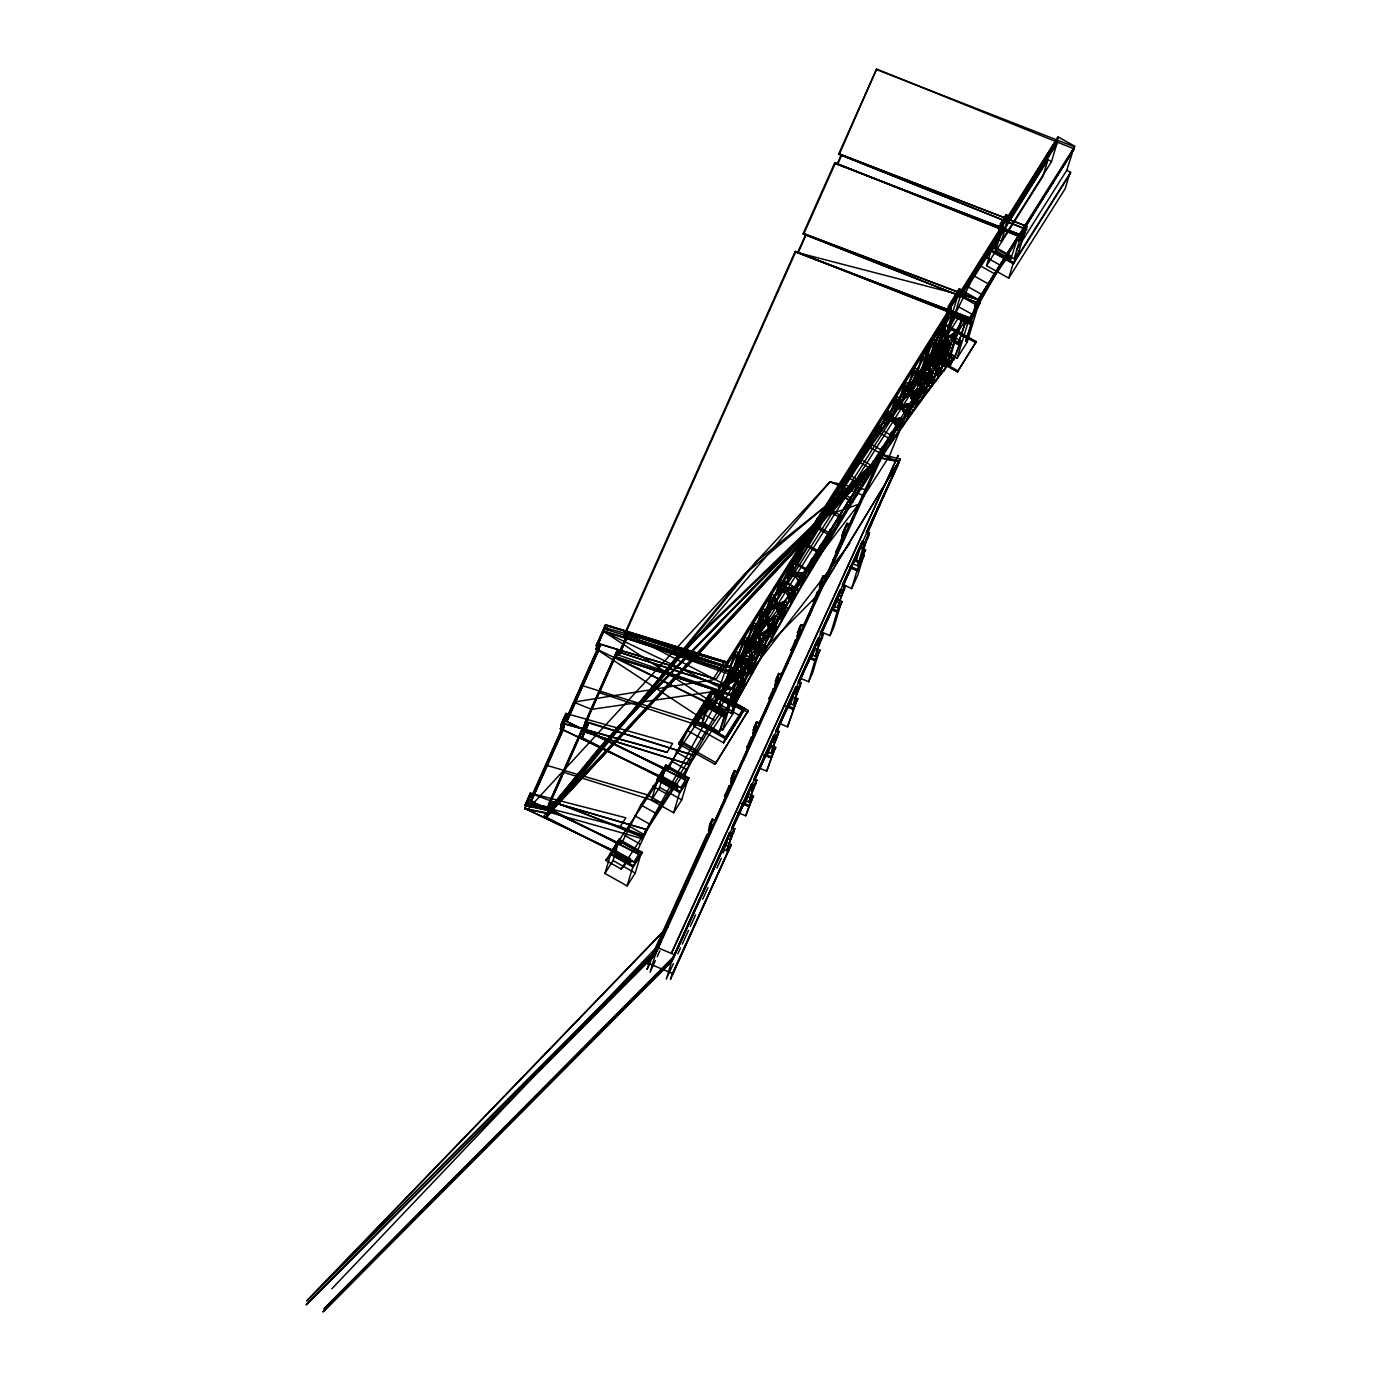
<?xml version="1.0" encoding="UTF-8"?>
<svg xmlns="http://www.w3.org/2000/svg" width="1381" height="1381" viewBox="0 0 1381 1381"><rect width="100%" height="100%" fill="white"/><g stroke="black" fill="none" stroke-linecap="round" stroke-linejoin="round"><path stroke-width="1.5" d="M796.923 564.898L796.992 563.552C841.046 490.583 885.307 417.097 939.909 351.395C904.469 397.469 870.237 445.148 839.648 494.864L840.459 492.292L786.065 583.369L721.745 697.44L796.992 563.552M806.918 570.508L806.97 569.162C851.024 496.193 895.302 422.707 949.904 356.989C914.464 403.079 880.232 450.758 849.643 500.457L850.454 497.902L796.06 588.979L731.74 703.05L806.97 569.162M838.63 595.418L841.012 596.868L838.319 595.401L834.953 606.604L834.469 607.692L834.625 605.724L831.776 610.488L821.85 632.55M807.764 546.721L807.989 545.098M817.742 552.331L817.984 550.708M615.201 853.7L614.873 850.282L605.845 860.398L621.139 868.977L630.168 858.878L630.496 862.296L615.201 853.7L616.219 852.094L525.073 808.489L529.786 796.336L532.289 797.372L529.579 797.044M685.58 779.989L583.145 728.253L685.58 779.989L680.678 787.74L678.33 786.428L677.311 788.033L662.017 779.436L661.689 776.036L659.203 777.796L640.819 804.916L621.105 844.326L528.802 800.151L621.105 844.326M677.311 788.033L676.983 784.615L672.651 788.465L662.259 803.345L647.206 829.688L636.399 852.906L547.567 807.971L617.393 651.573L735.072 689.965L745.878 672.84L625.679 632.912L745.878 672.84M795.214 251.411L968.702 319.788L795.214 251.411L624.782 633.344L627.302 634.38L618.377 655.008L733 695.161L615.132 656.458L615.874 653.955L619.068 655.319L627.406 636.641L624.367 635.036L623.746 636.745L626.094 637.729L743.151 679.072L732.914 695.575L615.011 656.855L725.146 712.164L724.127 713.77L708.833 705.19L708.505 701.772L706.019 703.55L687.634 730.653L667.921 770.063L564.38 720.416L667.921 770.063M724.127 713.77L723.799 710.352L719.466 714.201L709.074 729.082L694.022 755.442L683.215 778.66M1026.635 229.298C1022.993 226.415 1027.171 226.847 1019.523 240.915L1017.158 239.586L1010.754 259.127L995.459 250.531L995.131 247.113L990.816 250.962L971.188 281.396L954.564 315.42L959.933 297.485L1001.864 230.99L999.499 229.678L1005.403 218.077L1007.767 219.406L1006.87 222.824L1004.505 221.512M1010.754 259.127L1010.426 255.709L1003.901 262.355L995.718 274.439L980.648 300.782L969.859 324L975.245 306.081L1017.158 239.586M815.998 525.35L718.793 695.782C784.391 576.343 851.11 456.075 936.957 349.738L952.855 358.646C917.416 404.737 883.184 452.416 852.595 502.114L836.696 493.207L837.507 490.635L853.406 499.559L852.75 501.855L799.012 590.636L734.675 704.707C800.29 585.251 866.992 465 952.855 358.646M818.553 528.906L818.95 527.007M828.531 534.516L828.928 532.617M829.239 511.505L829.808 509.33M839.234 517.115L839.803 514.94M814.272 529.372L817.034 522.76L819.693 524.262L818.415 528.526L816.931 530.874L814.272 529.372L815.567 525.108L831.88 534.274L831.483 536.173L815.601 527.249L837.507 490.635M881.095 457.629L618.343 726.51L549.742 810.664L525.056 805.244L530.269 793.16L625.8 817.776L620.242 826.58L526.057 802.62L550.398 807.954L599.975 747.294L881.337 454.228L900.308 459.165L671.787 960.813L728.478 835.54L731.654 836.921M878.351 461.979L744.946 573.978L548.309 813.841L524.642 808.627L548.533 813.219M525.194 808.092L525.937 804.95L549.949 810.233L618.239 726.82L880.526 456.887L849.539 525.022M530.563 793.764L529.872 796.026L532.393 797.061L533.066 794.817L530.563 793.764L526.04 804.64L550.035 809.905M529.406 795.508L531.909 796.561L529.406 795.508L525.056 805.244M530.269 793.16L643.097 835.85L741.752 671.477L816.758 596.022L900.308 459.165M667.058 752.317L561.635 722.884L563.983 723.868L667.058 752.317L672.616 743.513L565.847 713.425L560.634 725.526L564.035 726.907L531.115 800.79L528.733 799.34L531.426 800.79L532.168 798.287L529.665 797.251L524.642 808.627M560.22 728.909L562.723 729.945L560.22 728.909L565.243 717.516M563.811 726.976L561.515 725.232L564.018 726.268L563.275 729.41L531.426 800.79M566.124 714.046L565.45 716.29L567.971 717.343L568.644 715.082L566.124 714.046L561.618 724.904L564.121 725.957L532.289 797.372M561.515 725.854L560.772 728.357L563.275 729.41M564.984 715.79L567.487 716.825L564.984 715.79L560.634 725.526M675.965 785.099L660.653 776.502L560.651 728.754L565.364 716.601L567.66 718.362M563.155 726.561L560.738 725.215M564.121 725.957L564.794 723.713L562.291 722.66M568.282 714.132L565.847 713.425M566.573 721.331L564.311 719.605L566.693 721.055L599.613 647.171L596.212 645.79L605.413 624.764L726.889 662.172L605.413 624.764M564.501 720.019L567.004 721.072L567.746 718.569L565.157 717.309M581.384 730.618L580.693 732.862L583.214 733.915L583.887 731.671L581.384 730.618L549.638 801.722L548.965 803.984L551.485 805.019L546.824 817.034M547.894 808.109L550.639 808.472L547.687 807.574L548.878 804.294L551.382 805.33L548.654 805.002M598.422 649.83L595.919 648.777L709.834 703.585L708.833 705.19M950.508 310.587C941.963 306.133 955.203 312.365 948.384 308.377L949.058 306.133L950.818 307.117L948.454 305.995L951.388 307.531L727.131 663.26L605.689 625.386L597.196 645.186L599.699 646.222L567.867 717.654M646.999 829.67L550.467 801.567L646.999 829.67L641.44 838.474L548.585 812.011L879.904 457.508L899.238 461.634L866.819 532.859M597.093 646.135L596.35 648.638L598.853 649.674L567.004 721.072M876.849 465.19L756.736 561.204L546.669 817.379M549.638 801.722L552.158 802.775L548.309 813.789M878.851 460.65L547.912 814.773L879.265 459.666L879.542 460.805M550.208 808.627L550.95 806.124L548.447 805.071L580.693 732.862M598.733 646.843L596.316 645.479M604.55 627.129L607.692 628.424L604.55 627.129L596.212 645.79M551.485 805.019L552.158 802.775M598.853 649.674L599.596 646.55L596.885 646.204L605.689 625.386M552.262 805.037L549.845 803.673L552.262 805.037L547.912 814.773M599.699 646.222L600.372 643.978L597.869 642.942M595.798 649.174L604.809 628.856L607.157 629.84L607.778 628.113M580.987 734.001L583.49 735.055L580.296 733.691L579.554 736.194L582.057 737.23L583.11 734.226L580.607 733.19L582.903 734.934M616.271 653.144L618.792 654.18L619.465 651.936L616.944 650.9L583.265 727.839L585.786 728.892L586.528 726.389M584.232 725.267L586.96 725.612L584.025 725.353M616.944 650.9L585.216 722.004L584.543 724.248L587.063 725.301L582.817 734.727M583.593 728.098L586.096 729.151L583.593 728.098L616.651 653.955L619.068 655.319M582.126 738.041L579.623 736.988L582.126 738.041L587.926 724.99L585.423 723.955L587.84 725.318L583.49 735.055M587.063 725.301L587.736 723.04L585.216 722.004M615.978 654.162L618.481 655.215L627.958 634.155M624.782 633.344L624.108 635.588L626.611 636.641M624.367 635.036L627.406 636.641M610.178 854.062L619.102 839.251L642.079 852.146L641.716 853.372L633.137 866.957L610.178 854.062L619.102 839.251M604.93 873.465L610.782 853.941L618.912 841.046L641.095 853.493L635.243 873.034L627.112 885.912L604.93 873.465L613.06 860.57L618.912 841.046M656.993 779.816L665.918 765.005L688.895 777.9L688.532 779.108L679.953 792.711L656.993 779.816L665.918 765.005M651.418 800.272L657.598 779.678L665.728 766.783L687.911 779.247L681.731 799.841L673.6 812.736L651.418 800.272L659.548 787.394L665.728 766.783M627.112 885.912L632.964 866.388L642.079 852.146M633.137 866.957L633.516 865.749L610.54 852.854M678.572 743.876L711.905 690.051L748.329 710.49L715.013 764.332L678.572 743.876L711.595 691.432L744.359 709.817L725.94 739.025L693.176 720.64L711.957 690.189L744.739 708.591L744.359 709.817M693.555 726.009L695.299 720.192L712.199 693.383L742.253 710.248L740.492 716.066L723.592 742.874L693.555 726.009L710.455 699.2L712.199 693.383M673.6 812.736L679.78 792.142L688.895 777.9M679.953 792.711L680.332 791.486L657.356 778.591M706.83 705.829L706.468 707.037L708.66 702.912L706.83 705.829L724.507 715.755L724.145 716.963L704.172 705.605M724.145 716.963L725.974 714.063L719.466 731.913L702.29 722.28L708.298 704.137M711.905 690.051L711.336 691.916L747.777 712.372M702.29 722.28L708.539 704.275M723.748 690.983L723.247 689.274L730.653 667.058L727.079 665.055L719.691 687.272L603.963 631.721L714.081 703.585L720.658 683.888L725.957 686.858L723.748 690.983L725.957 686.858M718.465 688.014L720.658 683.888M714.081 703.585L720.33 685.58L725.094 688.256L718.845 706.278L732.707 714.046L722.539 730.169L721.072 729.358M715.686 701.03L719.57 694.954L736.142 704.258L731.24 713.217L735.866 697.785L738.334 693.797L733.052 690.828L726.458 710.542L732.707 692.537L737.489 695.213L732.862 710.663M719.57 694.954L715.979 701.185M718.845 706.278L723.489 690.828M723.247 689.274L734.399 653.834L737.057 655.336L743.047 676.414L737.281 655.561M728.84 683.854L743.133 676.293L744.583 673.997L730.273 681.558L728.011 685.477L725.353 683.992L735.883 651.504L738.524 652.989L744.29 673.824L742.857 676.138M728.011 685.477L738.524 652.989L729.479 683.146L726.838 681.644M735.607 665.59L743.427 639.541L746.068 641.026L738.248 667.075L735.607 665.59L744.894 637.193L747.553 638.678L753.318 659.514M734.122 674.325L735.607 669.336L733.259 668.007M719.466 731.913L724.093 716.463L726.337 712.838L707.469 702.256M745.844 647.223L753.905 622.883L756.564 624.385L749.969 646.377L748.502 648.707L745.844 647.223L752.438 625.23L755.096 626.715L761.086 647.81L755.303 626.957M725.974 714.063L726.337 712.838M656.786 947.262L674.567 954.806M739.474 672.012L732.085 694.229L739.474 672.012L743.03 674.014L735.641 696.231L743.03 674.014M882.666 455.385L883.08 454.004L655.457 954.323L306.168 1304.907L655.578 953.926L660.653 941.497M656.234 951.216L306.841 1300.971L668.249 926.444M734.416 776.743L732.068 775.742L735.158 776.864L715.03 821.056L712.527 819.986L710.507 824.405L713.01 825.458L656.545 950.197L306.927 1300.66L668.335 926.116M722.539 730.169L732.914 695.575M655.457 954.323L650.071 972.259L655.405 960.555M733.018 695.989L615.201 657.27L733.018 695.989L743.599 678.986L728.892 670.717L603.877 630.944L606.121 632.619M744.601 657.667L746.103 652.695L743.738 651.366M658.444 947.59L658.858 946.209M739.681 677.45L741.183 672.461L743.53 673.773M748.502 648.707L756.564 624.385M715.013 764.332L748.329 710.49M756.184 628.51L762.933 608.589L765.592 610.074L760.31 627.665L758.842 629.995L756.184 628.51L761.449 610.92L764.107 612.422L770.097 633.499L764.332 612.646M732.551 710.49L736.142 704.258M735.866 697.785L736.505 696.715L731.222 693.745M738.3 691.26L748.813 658.754L751.471 660.256L742.426 690.414L740.941 692.744L738.3 691.26L748.813 658.754M723.592 742.874L725.336 737.074L742.253 710.248M736.142 697.94L738.334 693.797M753.629 643.373L755.131 638.385L752.766 637.055M732.707 714.046L743.082 679.452L728.892 670.717M743.599 678.986L728.736 670.976L606.224 632.256L725.681 667.282L607.157 629.84M725.94 739.025L744.739 708.591M758.842 629.995L765.592 610.074L771.358 630.91L769.908 633.223M750.176 660.791L752.403 656.217M740.941 692.744L750.004 662.587L747.345 661.102L732.465 670.476L739.008 689.671L732.741 670.631M766.127 611.092L771.944 594.279L774.603 595.781L770.27 610.229L768.785 612.577L766.127 611.092L770.477 596.627L773.118 598.111L779.92 616.478L773.325 598.353M748.537 672.858L757.841 644.461L760.482 645.945L752.68 672.012L751.195 674.342L748.537 672.858L757.841 644.461M762.657 626.422L761.829 629.184L759.481 627.854M768.785 612.577L774.586 595.798M759.187 646.498L761.414 641.923M751.195 674.342L759.015 648.293L756.356 646.791M776.053 593.761L779.488 582.316L782.147 583.818L778.711 595.246L776.053 593.761L780.973 579.985L783.614 581.47L778.711 595.246M752.645 639.731L761.276 649.657L751.851 639.386L766.938 630.029L769.51 631.652L761.432 655.975L758.773 654.49L765.367 632.498L767.456 630.427L752.317 639.61M758.773 654.49L766.852 630.15M708.954 826.943L712.32 819.106L714.581 820.366L712.233 819.365M706.675 835.47L707.037 834.262L647.913 964.456L648.276 963.248L672.633 973.57L672.271 974.796L731.395 844.585L727.649 842.997M709.938 824.353L712.199 825.614L709.938 824.353L712.32 819.106M710.939 831.707L708.557 830.257L711.06 831.431M711.543 823.266L709.523 827.685L712.251 828.669M706.934 839.7L712.337 827.72L709.834 826.649L710.507 824.405M705.518 841.702L710.766 826.373L707.4 837.577M708.988 830.102L709.748 827.599M768.872 629.978L770.443 627.613M761.432 655.975L768.026 633.983L765.367 632.498M785.824 576.93L788.499 568.023L791.158 569.507L788.482 578.432L785.824 576.93L789.984 565.675L792.642 567.159L788.482 578.432M769.113 635.778L775.863 615.857L778.521 617.342L773.256 634.932L771.772 637.262L769.113 635.778L775.863 615.857M323.05 1311.95L672.236 960.658L323.171 1311.553M729.548 832.484L728.875 834.728L731.378 835.798L732.051 833.537L729.548 832.484L673.065 957.206L324.759 1308.083L673.859 957.24M771.772 637.262L777.054 619.689L774.396 618.187L759.533 627.561L774.344 618.274M724.887 795.093L724.524 796.302L729.185 785.651L728.823 786.859M795.456 560.617L797.528 553.712L800.186 555.197L798.114 562.102L795.456 560.617L798.995 551.364L801.653 552.866L798.114 562.102M722.194 805.848L728.27 789.155M734.243 779.989L731.101 778.332L733.501 779.713M779.074 618.343L783.407 603.894L786.065 605.379L781.732 619.845L779.074 618.343L784.891 601.546L787.55 603.031L781.732 619.845M733.087 783.096L730.704 781.646L733.207 782.699M727.666 793.108L732.914 777.762M731.136 781.491L731.878 778.366L734.381 779.419L729.22 790.64M734.485 779.108L731.982 778.038L732.655 775.794L734.657 771.375L737.161 772.445L757.306 728.253L754.803 727.183L756.805 722.764L759.308 723.834L779.436 679.642L776.364 678.52L778.711 679.521M734.381 770.771L736.729 771.755L734.381 770.771L730.998 778.66M729.548 788.965L732.344 779.626M733.691 774.655L731.671 779.074L734.174 780.127M805.054 544.356L806.539 539.401L809.197 540.903L807.712 545.84L805.054 544.356L808.023 537.071L810.664 538.555L807.712 545.84M789 601.028L793.902 587.236L796.561 588.738L791.658 602.513L789 601.028L793.885 587.27L780.748 590.964L779.316 593.26M747.035 746.482L746.672 747.691L751.333 737.04L750.971 738.265M743.151 761.207L750.418 740.544M756.374 731.378L753.146 730.048L756.529 730.808M754.216 727.131L756.477 728.408L754.216 727.131L756.615 721.883L758.963 722.884L756.615 721.883M791.658 602.513L795.076 591.068L792.435 589.583L778.988 593.209L792.107 589.514M755.234 734.485L752.852 733.035M749.797 744.497L755.165 728.754M753.284 732.879L754.026 729.755M756.615 730.497L754.13 729.444L754.803 727.183M755.821 726.043L753.819 730.463M752.248 738.49L755.044 729.151M798.77 584.198L802.913 572.96L805.572 574.427L801.429 585.682L798.77 584.198L802.931 572.942L790.484 574.254L789.052 576.55M755.649 731.101L736.919 772.221M816.931 530.874L819.693 524.262M801.429 585.682L804.105 576.775L801.446 575.273L788.724 576.498L801.135 575.204M823.473 514.492L824.578 510.797L827.236 512.299L826.131 515.976L823.473 514.492L826.045 508.467L828.704 509.952L826.131 515.976M769.182 697.871L768.82 699.079L773.481 688.429L773.118 689.654M808.386 567.884L811.942 558.632L814.6 560.134L812.529 567.021L811.044 569.369L808.386 567.884L811.942 558.632M723.23 853.009L727.597 838.44L730.29 839.924L727.908 838.457M765.212 712.855L773.36 690.207M728.564 835.747L731.274 836.109L730.221 839.113L727.718 838.043M778.677 682.835L775.38 681.126L777.796 682.49M729.151 835.868L731.74 836.61M673.393 963.541L666.298 979.129L671.684 961.211L730.066 832.898L732.413 833.882M777.365 685.891L774.983 684.424M779.436 679.642L778.763 681.886L776.26 680.833L778.953 674.17L781.456 675.223L801.584 631.031L799.081 629.978L801.101 625.558L803.604 626.611L823.732 582.419L821.229 581.366L823.249 576.947L825.752 578L845.88 533.808L842.79 532.703L845.137 533.687M732.379 827.91L734.727 828.911L732.379 827.91L752.317 784.132M771.944 695.886L776.692 681.524M775.432 684.285L776.174 681.782M778.677 673.548L781.025 674.549L778.677 673.548L775.293 681.437M777.969 677.432L775.967 681.851L778.677 682.197M774.396 689.879L776.64 682.404M811.044 569.369L813.116 562.464L810.457 560.979M724.231 849.66L726.734 850.713L732.862 832.467M726.734 850.713L731.982 835.367M832.691 499.525L833.589 496.504L836.247 497.989L835.35 501.01L832.691 499.525L835.073 494.156L837.732 495.641L835.35 501.01M733.38 831.379L734.053 829.118L731.55 828.065L751.696 783.873L754.544 785.271M734.174 831.397L730.29 839.924M818.001 551.623L820.953 544.338L823.611 545.823L822.127 550.777L820.659 553.108L818.001 551.623L820.953 544.338M731.032 845.811L731.395 844.585M791.313 649.26L790.95 650.486L795.611 639.817L795.249 641.043M787.446 663.95L795.508 641.595L794.334 645.497M820.659 553.108L822.144 548.171L819.485 546.669M840.114 487.752L841.012 484.731L843.67 486.216L842.773 489.237L840.114 487.752L842.496 482.383L845.155 483.885L842.773 489.237M746.379 801.049L749.745 789.828L752.248 790.899L748.882 802.102L746.379 801.049L745.895 802.119L746.051 800.169L745.032 801.532L733.276 826.977M732.534 826.787L751.696 783.873M751.299 787.256L753.802 788.327L750.608 786.946M752.213 784.287L754.475 785.547M800.669 634.172L797.528 632.515L799.944 633.879M798.511 629.926L800.773 631.186L798.511 629.926L800.894 624.661L803.241 625.662L800.894 624.661M799.513 637.28L797.13 635.812M800.6 634.311L798.322 632.533L800.825 633.603M801.584 631.031L800.911 633.275L798.408 632.222L799.081 629.978M754.509 779.298L756.857 780.3L754.509 779.298L774.465 735.521L776.692 736.677M794.092 647.275L798.822 632.912M797.579 635.674L798.322 633.171M827.219 536.639L829.981 530.028L832.622 531.512L831.345 535.793L829.877 538.124L827.219 536.639L829.981 530.028M800.117 628.821L798.097 633.24M796.544 641.267L798.77 633.793M799.461 631.531L800.203 629.028L797.01 636.209M752.438 791.313L750.056 789.846L752.438 791.313L756.305 782.785M748.882 802.102L754.13 786.756M755.01 783.856L752.248 790.899M745.705 815.808L752.593 797.389L745.705 815.808L737.868 812.494M755.528 782.768L756.201 780.524L753.698 779.454L773.826 735.262L776.329 736.332L775.656 738.576L773.153 737.506L773.826 735.262M741.39 803.449L748.882 806.642L749.244 805.416L743.617 803.034M848.935 474.097L850.04 470.42L852.681 471.922L851.594 475.599L848.935 474.097L851.507 468.09L854.166 469.575L851.594 475.599M829.877 538.124L831.155 533.86M753.18 797.2L753.543 795.974L749.797 794.386M836.42 521.742L838.992 515.734L841.65 517.219L840.546 520.896L839.061 523.244L836.42 521.742L838.992 515.734M813.461 600.649L813.098 601.874L817.759 591.223L817.397 592.432M755.424 778.366L765.35 756.305L768.199 751.557L768.043 753.508L768.527 752.438L771.893 741.234L774.586 742.702L772.186 741.234M772.859 738.542L775.932 739.715L772.756 738.334M809.49 615.667L817.656 592.984L816.447 596.972M771.53 744.566L770.408 748.295L770.909 747.225M773.429 738.645L754.682 779.833M774.344 735.676L776.623 736.936M822.817 585.561L819.675 583.904L822.075 585.285M820.659 581.315L822.921 582.575L820.659 581.315L823.041 576.05L825.389 577.051L823.041 576.05M819.278 587.201L822.351 580.417M823.732 582.419L823.059 584.681L820.556 583.611L821.229 581.366M776.657 730.687L779.005 731.688L776.657 730.687L796.595 686.927M816.24 598.663L820.97 584.301M819.71 587.063L820.469 584.56M857.774 460.391L859.051 456.127L861.709 457.612L860.432 461.875L857.774 460.391L860.536 453.779L863.177 455.264L860.432 461.875M839.061 523.244L840.166 519.549L837.525 518.065M818.674 592.656L820.918 585.181M821.609 582.92L822.472 579.502L820.245 584.629L822.955 584.992M768.527 752.438L771.03 753.491L777.14 735.262M775.259 739.387L774.517 741.89L772.014 740.837M775.57 738.887L779.091 731.412M845.621 506.792L848.003 501.424L850.661 502.908L849.764 505.947L848.279 508.277L845.621 506.792L848.003 501.424M766.662 771.168L774.741 748.778L766.662 771.168L758.825 767.853M777.572 729.772L783.907 714.857M763.52 754.855L771.012 758.031L771.392 756.805L765.765 754.423M778.452 734.174L774.586 742.702M775.328 748.588L775.69 747.38L771.944 745.775M848.279 508.277L849.194 505.256L846.536 503.772M866.577 446.771L868.062 441.816L870.721 443.301L869.236 448.255L866.577 446.771L869.547 439.469L872.205 440.971L869.236 448.255M833.382 559.236L833.019 560.444L838.819 547.722M839.009 546.082L835.919 552.883L835.868 551.485M853.044 495.019L855.426 489.651L858.084 491.135L857.187 494.174L855.702 496.504L853.044 495.019L855.426 489.651M783.597 715.859L790.346 702.946L790.174 704.897L790.674 703.827L794.04 692.623L796.716 694.091L794.334 692.641M776.398 730.325L795.974 686.65L798.839 688.066M794.23 694.091L795.352 690.345M841.72 535.604L844.223 536.674L841.72 535.604L847.088 523.278L849.436 524.262M795.577 690.034L798.08 691.104L794.904 689.723M796.492 687.065L798.753 688.325M840.805 541.041L841.184 539.816L835.505 552.711M841.426 538.607L843.031 535.051M798.805 682.093L801.153 683.077L798.805 682.093L818.743 638.315M836.955 554.782L843.377 535.138M790.674 703.827L793.177 704.88L799.288 686.65M797.407 690.776L796.647 693.279L794.144 692.226M846.605 526.42L847.295 524.159L849.781 525.229L882.079 454.349L599.975 747.294L550.553 807.626L526.713 802.396M855.702 496.504L856.617 493.483L853.959 491.999M798.425 689.551L793.177 704.88M787.533 726.82L796.872 700.167L787.533 726.82L779.695 723.506M799.823 685.546L800.497 683.302L797.994 682.231L818.122 638.039L820.625 639.11L819.951 641.354L817.448 640.301L798.546 681.713M875.019 434.411L877.09 427.506L879.749 429.008L877.677 435.913L875.019 434.411L878.558 425.175L881.216 426.66L877.677 435.913M785.668 706.243L793.16 709.42L793.523 708.194L787.912 705.812M799.703 681.161L806.055 666.246M845.88 533.808L845.207 536.07L842.703 534.999L847.295 524.159M800.6 685.58L796.716 694.091M861.865 481.365L864.454 475.34L867.113 476.842L866.008 480.519L864.523 482.867L861.865 481.365L864.454 475.34M797.458 699.977L797.821 698.769L794.075 697.181M812.822 655.215L816.171 644.012L818.674 645.065L815.325 656.286L812.822 655.215L812.321 656.303L812.08 654.749L805.744 667.247M864.523 482.867L865.628 479.172L862.97 477.688M883.426 422.12L887.586 410.865L890.227 412.367L887.551 421.274L886.084 423.622L883.426 422.12L886.101 413.212L903.795 423.19L902.294 426.798L886.412 417.873L887.914 414.283M870.703 467.658L873.465 461.047L876.124 462.531L874.846 466.795L873.362 469.143L870.703 467.658L873.465 461.047M819.554 642.182L818.795 644.668L816.292 643.615M817.138 641.319L819.641 642.372L817.345 640.611M818.864 645.479L816.482 644.029L818.864 645.479L822.748 636.969M821.868 637.262L818.674 645.065M821.954 636.934L822.627 634.69L820.141 633.637L840.269 589.445L842.773 590.498L842.099 592.742L839.596 591.689L820.694 633.102M800.773 678.399L808.627 681.731L815.066 660.256L809.18 657.77M886.084 423.622L890.227 412.384M809.68 658.426L815.308 660.809L815.67 659.6L810.06 657.201M823.369 634.207L821.039 633.206L823.369 634.207L819.641 642.372M827.892 618.636L828.186 617.635M873.362 469.143L874.639 464.879L871.998 463.377M891.694 410.347L895.13 398.902L897.771 400.404L894.353 411.831L891.694 410.347L896.597 396.571L899.255 398.056L894.353 411.831M819.606 651.366L819.969 650.158L816.223 648.569M879.524 454.021L882.494 446.736L885.135 448.238L883.65 453.175L882.183 455.523L879.524 454.021L882.494 446.736M839.285 592.708L841.996 593.07L840.943 596.074L838.44 595.004M839.078 595.004L836.851 602.479L837.335 601.391M839.872 592.829L842.462 593.571M881.406 456.593L882.079 454.349M882.183 455.523L883.667 450.569L881.009 449.084M899.808 399.057L904.141 384.609L906.799 386.093L913.411 404.184L914.843 401.888L908.249 383.78L902.449 400.559L899.808 399.057L905.608 382.261L908.266 383.745L902.449 400.559M834.953 606.604L837.456 607.675L844.015 588.651M842.703 592.328L837.456 607.675M844.102 588.341L844.775 586.079L842.272 585.026L862.417 540.834L865.197 542.509L862.935 541.248M887.948 441.678L891.505 432.443L894.163 433.927L892.091 440.832L890.607 443.163L887.948 441.678L891.505 432.443M829.998 635.64L837.197 611.645L841.167 602.962L833.969 626.957L829.998 635.64L820.21 631.497M831.828 609.815L837.456 612.197L837.818 610.989L832.191 608.607M845.431 585.872L843.17 584.595L851.611 588.599L857.894 574.807L863.401 556.439L857.118 570.232L851.611 588.599M843.998 583.939L850.333 569.024M844.896 588.358L841.012 596.868M841.754 602.755L842.117 601.546L838.371 599.958M890.607 443.163L892.678 436.275L890.02 434.773M856.738 559.219L860.467 546.79L862.97 547.86L857.584 565.778L853.734 564.156M907.887 387.888L914.636 367.95L917.295 369.452L912.012 387.025L910.545 389.373L907.887 387.888L913.152 370.298L915.81 371.782L921.576 392.618L923.026 390.357L917.07 369.228L922.836 390.081M862.02 544.218L864.61 544.96L861.33 543.89L860.587 546.393L863.09 547.463L864.143 544.459L861.64 543.389L863.936 545.167L869.564 532.807L867.147 532.082M898.789 420.325L886.36 421.619L899.066 420.445L900.498 418.167L903.174 419.617L899.031 430.889L896.373 429.387L899.048 420.48M896.373 429.387L900.516 418.132M910.545 389.373L917.295 369.452M863.16 548.274L860.777 546.807L863.16 548.274L868.942 535.569M899.031 430.889L901.707 421.965M849.867 567.608L857.377 570.785L857.739 569.559L852.112 567.177M861.381 557.475L866.163 541.542M866.871 539.142L867.631 536.639M853.562 560.358L859.845 563.034L860.208 561.825L854.597 559.443M868.148 535.552L868.822 533.308L866.319 532.237L899.238 461.634M915.586 377.98L923.647 353.657L926.306 355.141L919.711 377.134L918.227 379.482L915.586 377.98L922.18 356.005L924.838 357.489L930.829 378.549L925.063 357.696M904.624 417.614L909.544 403.822L912.185 405.324L907.282 419.099L904.624 417.614L909.527 403.856L896.39 407.55L894.94 409.846M914.377 385.8L913.532 388.562L911.184 387.232M865.162 551.364L865.524 550.156L861.779 548.568M924.597 353.553L943.396 323.102L976.16 341.504L975.78 342.747L957.378 371.955L924.597 353.553L943.396 323.102M863.988 556.232L864.351 555.024L857.377 570.785M868.01 532.375L880.457 502.908M918.227 379.482L926.306 355.141M907.282 419.099L910.718 407.654L908.059 406.169L894.664 409.708L907.783 406.031M912.737 406.325L918.538 389.546L921.213 391.013L916.88 405.479L915.396 407.827L912.737 406.325L918.555 389.528L904.538 396.105L903.105 398.401L917.105 391.841L919.729 393.361L915.396 407.827M924.856 365.413L932.676 339.346L935.317 340.848L927.514 366.897L924.856 365.413L923.371 367.743L931.191 341.694L933.849 343.179L939.615 364.014M923.371 374.13L924.856 369.141L922.508 367.829M926.03 369.245L935.317 340.848M896.787 466.933L897.84 463.93M920.575 389.338L921.403 386.576L923.768 387.906M934.609 357.455L948.902 349.894L950.352 347.598L936.059 355.159L933.815 359.043L931.157 357.541L940.219 327.383L942.86 328.885L949.11 350.187L934.35 357.316L948.592 349.773L950.076 347.442L944.121 326.313L949.904 347.166M932.641 355.21L941.687 325.053L944.345 326.537L935.3 356.695L932.641 355.21L931.157 357.541M920.816 395.139L927.566 375.218L930.224 376.72L924.959 394.293L923.475 396.64L920.816 395.139L927.566 375.218M937.561 346.545L954.754 356.229L950.421 364.912L933.849 355.608L938.165 346.924M957.689 295.758L947.418 312.279L949.455 313.435L942.688 333.563L946.261 335.548L952.269 315.524L947.09 311.951L967.701 323.517L957.102 358.128L943.24 350.36L948.143 335.065L946.296 337.982L941.013 334.996L942.843 332.096L937.129 350.394L933.849 355.608M948.281 308.688L950.439 310.725L948.281 308.688L959.363 289.768L961.728 291.098L961.055 293.359L958.69 292.03M947.418 312.279L937.043 346.873L938.459 347.667L936.853 350.239M933.815 359.043L944.345 326.537M928.93 377.255L930.431 372.266L932.779 373.595M923.475 396.64L928.757 379.05L926.099 377.565L911.253 386.922L926.064 377.617M938.459 347.667L948.695 313.522M950.646 310.017L949.455 313.435M950.749 309.707L951.388 307.531M928.515 385.247L936.594 360.924L939.253 362.409L932.641 384.401L931.174 386.749L928.515 385.247L936.594 360.924M939.926 347.874L941.428 342.885L939.063 341.556M941.393 345.526L942.895 340.537L940.53 339.208M625.679 632.912L732.862 688.722L591.551 709.385L573.65 702.118L716.083 679.314L1058.07 136.874L1074.832 146.3L978.231 299.522L795.663 252.084L969.652 317.889L980.441 300.765L959.243 288.871L961.469 290.114M931.174 386.749L937.768 364.757L935.11 363.255M953.166 315.006L947.642 333.356L948.505 333.839L946.261 337.482L941.618 352.915L943.24 350.36M946.296 337.982L946.675 336.757L941.376 333.788L943.206 330.87L944.069 331.354M965.388 322.222L966.061 320.254L953.667 313.297L953.011 315.973L955.22 311.847L972.897 321.773L970.688 325.899L972.897 321.773M959.933 297.485L957.585 296.155L947.193 330.75L948.626 331.544L954.875 313.539L972.034 323.189L965.785 341.193L967.252 342.005L957.102 358.128M960.693 292.807L958.431 291.167L960.693 292.807L1003.469 224.879L1001.121 223.549L1000.448 225.794L1002.796 227.123L961.055 293.359M945.605 346.614L936.318 375.011L945.605 346.614L948.264 348.098L938.976 376.495L922.404 367.398L877.004 431.528L836.696 493.207M948.143 335.065L948.505 333.839M948.626 331.544L954.875 313.539M1001.518 230.696L999.154 229.367L1001.518 230.696L959.812 297.053L1001.967 230.592L1002.727 228.107L1000.362 226.777L1005.264 219.009L1007.629 220.339L1057.587 140.758M1002.727 228.107L960.054 297.088L957.447 295.741L958.587 292.34L960.744 294.377L1002.71 227.433L1000.345 226.104L1006.179 215.522L1008.544 216.852L1007.871 219.096L1005.506 217.766M945.484 350.998L946.986 346.01L949.351 347.339M946.969 348.651L948.471 343.662L950.818 344.991M938.976 376.495L946.779 350.446L944.138 348.961L929.275 358.3L944.103 349.013M944.103 364.808L954.634 332.32L957.275 333.805L948.229 363.963L946.762 366.293L944.103 364.808L954.634 332.32M953.408 341.953L955.6 337.827L960.9 340.796L960.52 342.022L958.69 344.922L953.408 341.953L955.6 337.827M946.762 366.293L955.807 336.135L953.149 334.651L938.303 344.007L953.114 334.703M950.421 364.912L954.754 356.229M980.89 264.237L980.424 265.843L995.718 274.439L996.202 272.834M949.23 357.196L961.09 320.478L962.488 318.251L955.082 340.52L958.638 342.505L966.061 320.254M953.701 359.699L960.9 340.796M958.69 344.922L959.053 343.714L953.77 340.744M965.405 322.394L958.638 342.505M968.858 320.944L979.923 303.25L977.558 301.921L979.82 303.561L967.477 323.551L952.873 315.662L967.58 323.914L978.18 306.91L975.694 305.978M1072.467 152.497L1066.788 170.26L1070.62 172.401L1070.258 173.626L1013.412 263.788L990.436 250.893L990.798 249.685L1047.661 159.523L1051.493 161.663L1001.38 241.157L999.015 239.828L1004.401 221.909L1006.749 223.221L1001.38 241.157M1069.654 173.747L1065.165 188.679L1008.751 278.151L986.569 265.704L991.057 250.772L1047.661 159.523M978.18 306.91L975.349 305.684L976.108 303.181L1018.401 235.875L1020.749 237.204L834.78 162.734L803.052 233.855L979.008 303.423L968.323 320.582M1002.502 228.141L999.533 225.983L1001.795 227.623M1000.431 223.687L1002.641 224.93L1000.431 223.687L1006.058 214.607L1008.199 216.127L1006.058 214.607M965.785 341.193L970.429 325.743M1000.345 226.104L1005.195 218.785L1007.56 220.114L1057.138 139.844M970.688 325.899L971.05 324.673L953.373 314.747L955.22 311.847M1009.407 256.193L994.113 247.596L999.499 229.678M1000.362 226.777L999.62 229.281L1001.967 230.592M957.378 371.955L976.16 341.504M967.252 342.005L977.644 307.428L975.245 306.081M977.713 306.996L978.473 304.493M968.392 320.806L978.697 304.459L976.557 302.422L1018.298 236.186L1020.455 238.222L1025.513 230.195L1023.356 228.158L1025.513 230.195M1006.628 222.807L1004.384 221.081L1006.628 222.807L1057.742 140.845M1001.864 230.99L995.459 250.531M1007.509 218.561L1005.247 216.921L1007.509 218.561L1057.898 137.289M1019.644 241.33L1017.4 239.621L1019.644 241.33L1024.995 232.647L1022.63 231.317L1024.995 232.647M1018.557 237.049L1020.922 238.361L1018.09 236.893M1011.772 257.522L1014.137 258.834L1022.061 231.818L1072.174 152.324M1022.164 231.421L1074.004 148.941L1022.164 231.421L1024.529 232.75L1025.289 230.247L1022.924 228.918M1008.751 278.151L1013.24 263.236L1070.62 172.401M1013.412 263.788L1013.775 262.58L990.798 249.685M1014.137 258.834L1019.04 251.066L1024.409 233.147L1022.061 231.818M1047.471 161.301L1042.983 176.233L986.569 265.704M1056.983 143.331L1051.493 161.663M1007.871 219.096L1058.485 137.617M1023.148 228.866L1073.9 149.269M852.595 502.114L853.406 499.559M850.057 478.482L850.955 475.806M860.052 484.092L860.95 481.417M860.277 462.721L861.312 459.787M870.254 468.332L871.307 465.397M870.254 447.599L871.446 444.44M880.232 453.21L881.441 450.051M879.956 433.185L881.302 429.802M889.951 438.795L891.297 435.412M948.902 310.017L889.312 456.3L858.499 504.358L817.31 518.738L641.44 838.474M889.364 419.531L890.866 415.94M899.342 425.141L900.844 421.55M898.427 406.687L900.067 402.889M908.422 412.298L910.062 408.483M529.872 796.026L525.729 805.658L549.103 810.682L618.256 726.475M561.307 725.94L565.45 716.29M532.617 794.144L599.561 644.133L716.083 679.314L597.213 643.149L599.561 644.133M531.909 796.561L563.241 726.251M567.487 716.825L598.819 646.532M533.066 794.817L564.794 723.713M568.644 715.082L600.372 643.978M531.305 801.187L563.155 729.807L560.651 728.754M566.883 721.469L598.733 650.071M1019.627 240.518L1017.279 239.189L1018.021 236.686L1020.386 238.015L1025.824 229.177L838.63 154.12L876.59 69.05L1073.417 148.613M625.593 633.171L795.732 251.808L969.652 317.889M980.441 300.765L803.863 233.682L835.229 163.424L1021.716 235.322L1027.257 226.519L839.441 153.964L876.59 69.05M548.015 807.816L581.073 733.691M583.887 731.671L587.736 723.04M619.465 651.936L627.302 634.38M797.717 252.447L805.555 234.891M837.283 163.787L841.133 155.173M636.399 852.906L638.764 854.235L633.879 862.003L546.358 817.362L552.814 802.551M680.678 787.74L581.936 737.627L588.392 722.815L693.814 755.424L688.256 764.228L581.902 731.032L688.256 764.228M798.011 253.068L806.211 234.666M835.229 163.424L837.577 164.408L841.789 154.948L1027.257 226.519M546.548 817.776L552.348 804.726M619.171 655.008L627.492 636.33M907.144 394.673L908.922 390.685M917.122 400.283L918.9 396.295M732.068 775.742L734.468 770.494M776.364 678.52L778.763 673.272M842.79 532.703L847.088 523.278M753.146 730.048L756.529 722.159M797.441 632.826L800.825 624.937M819.589 584.215L822.955 576.326M709.834 826.649L711.854 822.23M731.982 778.038L733.984 773.636M754.13 729.444L756.132 725.025M776.26 680.833L778.28 676.414M798.408 632.222L800.428 627.803M820.556 583.611L822.558 579.191M844.74 530.874L842.393 536.018L844.896 537.088L840.822 545.668M708.436 830.654L710.697 825.562M730.584 782.043L732.845 776.951M752.731 733.432L755.925 726.251M774.862 684.821L778.055 677.639M683.025 888.484L646.964 969.41L649.622 963.575M684.803 884.6L706.036 837.974M714.771 820.832L733.604 779.402M759.067 723.609L777.883 682.179M781.214 675.016L800.031 633.568M803.345 626.404L822.178 584.957M825.493 577.793L844.326 536.363M664.416 933.021L669.509 922.059M672.392 915.517L677.795 903.537M679.262 900.671L684.579 889.001M686.564 884.41L690.189 876.314M694.626 866.595L696.387 862.711M699.943 854.925L705.242 843.273M715.134 821.695L717.844 815.619M722.125 806.314L724.749 800.548M737.281 773.084L739.905 767.318M743.185 760.344L746.689 752.662M748.744 747.794L754.872 734.347M763.883 714.547L767.387 706.865M770.788 699.494L775.829 688.67M784.287 669.785L790.985 655.44M791.192 654.732L796.544 642.89M806.331 621.502L811.683 609.66M815.964 600.355L818.674 594.279M820.435 590.429L822.178 586.597M828.479 572.891L831.103 567.125M835.574 557.199L837.318 553.349M850.765 523.969L854.338 515.993M855.996 512.472L861.33 500.682M862.97 497.16L868.304 485.37M872.585 476.29L875.278 470.058M655.267 953.908L659.807 943.81M864.644 494.294L866.664 489.875L829.981 481.831L527.594 809.525M657.183 956.67L659.842 950.818M795.974 686.65L775.846 730.842L778.349 731.913L776.329 736.332M754.682 778.176L773.153 737.506M842.842 584.508L861.727 543.078L864.23 544.149L868.822 533.308M866.439 532.859L897.943 463.619M820.59 634.311L840.891 589.704M842.738 585.699L863.039 541.093M672.115 961.055L729.237 835.557M732.534 828.427L751.54 786.704M776.83 731.222L795.68 689.723M798.96 682.611L817.984 640.87M821.108 634L839.959 592.518M843.256 585.389L862.107 543.907M867.32 532.565L898.306 464.43M726.613 844.43L726.13 845.517L728.633 846.57M748.761 795.836L748.26 796.906L750.763 797.959M792.556 699.684L793.039 698.613M814.704 651.072L815.187 650.002M857.1 557.993L855.754 558.494L850.04 570.025M732.051 833.537L734.053 829.118M756.201 780.524L753.508 787.187L751.022 786.117M800.497 683.302L797.804 689.965L795.301 688.912M820.625 639.11L822.627 634.69M842.773 590.498L844.775 586.079M677.829 953.805L680.505 947.953M682.283 944.069L688.498 930.414M690.258 926.53L695.592 914.826M702.687 899.238L708.021 887.551M716.894 868.062L721.331 858.326M731.067 836.817L734.796 828.635M756.943 780.023L753.215 788.206L750.919 786.428L753.422 787.498L752.369 790.502L749.866 789.431M801.239 682.818L797.493 690.983L795.214 689.223M841.789 593.778L845.517 585.596M862.97 547.86L866.111 540.8M771.03 753.491L776.277 738.145L773.774 737.091M815.325 656.286L820.573 640.939L818.07 639.869M857.584 565.778L859.103 562.464M815.86 658.53L819.019 651.573L812.58 673.03L808.627 681.731M859.431 562.861L863.315 554.351M748.882 806.642L753.543 795.974M771.012 758.031L775.69 747.38M793.16 709.42L797.821 698.769M815.308 660.809L819.969 650.158M837.456 612.197L842.117 601.546M859.845 563.034L865.524 550.156M915.448 383.555L917.347 379.395M925.425 389.166L927.342 385.006M923.319 373.371L925.356 369.055M933.314 378.981L935.351 374.665M938.303 376.322L936.266 380.638L920.385 371.713L934.764 354.261L936.957 349.738M930.759 364.152L932.9 359.681M940.754 369.763L942.895 365.292M816.758 596.005L898.807 461.651M713.873 678.071L724.68 660.947M948.367 306.271L959.243 288.871M947.366 308.878L959.363 289.768M999.43 226.294L1006.179 215.522M948.074 309.396L958.379 293.048L960.813 294.585M958.449 293.255L947.556 311.847L967.58 323.085L968.599 320.099L966.234 318.769L741.442 676.138L623.746 636.745M946.969 312.348L957.568 295.344L959.933 296.656M999.033 229.764L1004.384 221.081M725.681 667.282L950.111 311.295M1006.749 222.41L1056.689 143.175M1006.749 223.221L1056.862 143.745M990.436 250.893L1047.281 160.731M729.617 666.471L951.233 314.954M525.073 808.489L613.855 850.765L618.757 842.997M660.67 776.502L665.556 768.734M746.068 641.026L747.553 638.678L739.733 664.744L737.074 663.243M783.597 581.505L782.164 583.783L789.777 599.25L782.337 584.025M792.625 567.194L791.175 569.49L799.513 582.558L791.33 569.697M800.186 555.197L801.653 552.866M809.197 540.903L810.664 538.555M827.236 512.299L828.704 509.952M836.247 497.989L837.732 495.641M843.67 486.216L845.155 483.885M852.681 471.922L854.166 469.575M861.709 457.612L863.177 455.264M870.721 443.301L872.205 440.971M879.749 429.008L881.216 426.66M899.238 398.091L897.788 400.369L905.453 415.767L898.013 400.542M994.113 247.596L999.015 239.828M952.269 315.524L953.667 313.297M718.707 688.152L720.33 685.58M886.654 421.74L888.087 419.444L900.826 418.201L888.397 419.496M662.017 779.436L663.018 777.831L563.155 729.807M769.424 610.419L770.874 608.123L784.874 601.581L783.424 603.86L769.079 610.385L783.062 603.825M747.294 661.171L732.465 670.476L733.984 668.093L744.307 673.928M746.292 641.25L751.989 662.241L736.142 665.435L751.868 661.862L753.301 659.566L743.013 653.783L741.562 656.079L750.815 673.686L741.735 656.32M752.024 639.489L760.983 649.743L759.533 652.039L750.591 641.768L752.024 639.489L762.329 645.307M930.725 380.517C907.593 358.818 935.662 376.271 929.275 382.796L920.316 372.542L921.766 370.246L932.123 375.995M944.414 349.117L929.016 358.249L938.648 375.753L929.344 358.231L930.777 355.953L941.134 361.701M953.442 334.806L937.992 343.938L944.846 363.203L938.338 343.955L939.788 341.677L950.093 347.425L939.857 341.625M607.433 628.994L604.93 627.941L596.229 649.035L702.48 718.914L712.648 702.791M732.465 671.097L956.895 315.11M736.47 665.487L737.92 663.191L753.594 659.686L738.214 663.312M749.244 646.256L750.677 643.96L762.329 645.272L756.339 624.177L762.692 645.255L750.574 643.65L762.226 644.962M918.986 377.013L920.419 374.734L932.33 376.081L920.678 374.769M946.261 335.548L947.642 333.356M734.83 672.409L959.26 316.439M739.077 674.808L963.506 318.821M799.357 582.333L800.79 580.037L792.418 567.056L800.6 579.899M896.96 427.523L898.392 425.227L890.072 412.159L898.237 425.02M789.621 599.043L791.054 596.747L783.39 581.332L790.83 596.557M905.245 415.629L906.696 413.333L899.066 397.832L906.506 413.057M966.337 318.459L965.906 319.287L968.961 320.634M975.349 305.684L1018.66 236.721M779.73 616.202L781.18 613.924L774.361 595.608L780.956 613.734M975.538 306.237L1017.4 239.621M1022.51 231.715L1073.192 149.511M730.842 694.971L732.69 692.054L737.972 695.023M762.329 645.272L760.896 647.534L748.968 646.204L760.603 647.499M926.03 365.395L941.41 361.77L925.684 365.344L924.252 367.639L939.632 364.014L941.065 361.753L935.11 340.624L940.875 361.477M731.101 695.109L732.707 692.537M1021.025 238.05L1026.739 228.987M738.852 689.482L740.302 687.186L734.001 668.059M944.639 363.082L946.071 360.786L939.788 341.677M630.496 862.296L631.514 860.674L633.879 862.003M1066.788 170.26L1016.675 249.754L1019.04 251.066M750.66 673.445L752.093 671.149L743.013 653.783M938.424 375.597L939.874 373.319L930.621 355.711L939.701 373.077M954.012 359.871L960.52 342.022M621.139 868.977L750.125 672.202L849.816 543.475M605.845 860.398L735.469 664.934L861.14 501.044M877.349 507.897L879.973 504.514M548.43 813.444L678.554 654.801M880.56 460.046L678.485 654.784M714.409 820.538L717.153 817.328M631.514 860.674L543.855 816.309L829.981 481.831L863.971 495.779M879.714 460.667L547.325 814.669L548.222 814.1M331.837 1288.801L656.855 946.986M618.239 726.82L879.662 458.906M817.207 518.911L881.337 454.228L657.218 947.953M323.775 1308.981L673.6 957.793M817.31 518.738L881.095 454.763L899.135 461.772L879.697 457.94M679.487 655.095L877.246 464.62M940.426 341.849L955.255 332.562L940.064 341.832M931.053 356.125L945.864 346.821M922.025 370.436L937.216 361.166L922.404 370.471M920.488 372.628L929.448 382.9L920.039 372.628L935.403 363.427M913.014 384.729L927.825 375.442M911.564 387.025L926.392 377.721M761.345 625.317L776.157 616.012M759.895 627.595L774.706 618.308M750.884 641.906L765.695 632.602M743.099 653.627L757.91 644.323L743.099 653.627L753.405 659.341M743.341 653.765L752.438 671.131L742.788 653.627L758.117 644.616M741.493 656.182L756.305 646.878L741.493 656.182L752.541 662.12M741.856 656.199L756.684 646.912M734.088 667.921L748.899 658.633L734.088 667.921L744.894 674.118L730.135 681.247L744.376 673.704M734.278 668.214L749.106 658.927M732.845 670.51L747.656 661.206M950.197 347.235L936.473 355.176L950.715 347.632L939.943 341.331M731.982 678.382L732.914 677.967M741.96 683.992L742.892 683.578M888.984 414.818L897.167 427.678L888.777 414.68M525.16 804.933L549.845 810.354M727.131 663.26L605.016 627.63M547.239 765.506L646.964 794.748L662.259 803.345L563.5 772.272M582.817 685.77L693.78 720.502L709.074 729.082L599.078 692.554M693.814 755.424L586.114 721.572L588.392 722.815M735.072 689.965L617.393 651.573M550.536 801.291L569.162 807.333L642.234 837.231M803.863 233.682L978.231 299.522M931.864 375.77L926.081 354.917L932.037 376.064L930.621 378.325L918.745 376.892L930.397 378.187M751.488 661.896L746.103 640.974M837.577 164.408L1021.716 235.322M877.021 69.723L1074.504 146.818M620.242 826.58L643.253 835.591M803.052 233.855L979.008 303.423M838.63 154.12L1025.824 229.177M834.78 162.734L1018.401 235.875M839.441 153.964L841.789 154.948M624.022 635.899L626.318 637.659L623.798 636.606M604.723 628.648L607.226 629.701M581.936 737.627L579.433 736.591L678.33 786.428M547.567 807.971L638.764 854.235M543.855 816.309L546.358 817.362M845.103 536.38L842.6 535.31L841.858 538.452L844.361 539.522M849.28 566.9L857.118 570.232M843.135 590.844L840.787 589.842L843.049 591.12M839.199 592.501L842.375 593.882M833.278 609.988L837.197 611.645M820.987 639.455L818.64 638.454L820.901 639.731M820.314 642.182L817.811 641.112L820.228 642.493M787.032 706.381L792.918 708.867M774.327 736.539L776.709 738.006L773.895 736.694M764.884 754.975L770.771 757.479M742.754 803.587L748.623 806.09M729.979 833.157L732.327 834.159M709.748 826.96L712.233 828.03M995.701 247.458L1011.013 256.055M991.057 250.772L1013.24 263.236M986.103 257.229L1001.398 265.825M974.261 276.01L989.556 284.59M968.185 286.834L983.496 295.43M976.108 303.181L978.697 304.459M962.747 297.364L978.041 305.943M958.397 306.634L973.709 315.213M954.841 313.055L972.535 322.981M955.566 313.798L970.878 322.394M943.016 324.345L975.78 342.747M950.249 328.989L967.408 338.621M955.238 339.053L953.874 341.746L958.638 344.439M941.479 334.789L946.261 337.482M938.338 343.886L949.334 349.98M938.251 344.162L948.557 349.945M936.87 348.996L953.442 358.3M934.764 354.261L950.646 363.186M934.143 354.589L950.732 363.911M931.519 353.519L933.884 354.848L932.382 359.837L930.017 358.508M941.807 359.302L939.443 357.972L937.941 362.961L940.306 364.273M945.571 362.461L948.229 363.963M924.977 352.31L957.741 370.712M930.052 355.866L932.399 357.178L930.915 362.167L928.55 360.855M938.7 360.717L936.473 365.292L938.838 366.621M929.327 358.18L939.632 364.014M929.24 358.473L939.529 364.256M937.785 372.68L940.444 374.165M921.921 369.935L932.21 375.718M921.023 370.16L923.388 371.489L921.887 376.478L919.539 375.149M929.689 375.028L927.462 379.602L929.81 380.932M920.316 372.49L931.295 378.584M920.229 372.766L930.518 378.549M917.053 375.649L919.711 377.134M930 382.917L932.641 384.401M913.48 382.123L915.845 383.452L915.016 386.214L912.012 384.47M922.94 390.668L919.936 388.924L919.107 391.686L921.472 393.015M909.354 385.541L912.012 387.025M922.301 392.808L924.959 394.293M901.275 396.727L903.934 398.211M914.222 403.994L916.88 405.479M893.162 407.999L895.82 409.501M906.109 415.267L908.767 416.751M884.91 419.789L887.551 421.274M897.84 427.057L900.498 428.542M876.486 432.08L879.145 433.565M889.433 439.331L892.091 440.832M868.062 444.423L870.721 445.908M881.009 451.691L883.65 453.175M859.241 458.043L861.899 459.545M872.188 465.311L874.846 466.795M850.403 471.767L853.061 473.251M863.349 479.034L866.008 480.519M841.581 485.421L844.24 486.906M854.528 492.672L857.187 494.174M836.869 492.948L852.75 501.855M834.159 497.177L836.817 498.679M847.105 504.445L849.764 505.947M824.958 512.144L827.599 513.628M837.887 519.411L840.546 520.896M806.539 542.008L809.197 543.51M819.468 549.275L822.127 550.777M796.923 558.269L799.582 559.771M809.87 565.537L812.529 567.021M787.308 574.6L789.967 576.084M800.255 581.867L802.896 583.352M777.538 591.413L780.196 592.898M790.467 598.681L793.126 600.165M767.612 608.745L770.27 610.229M780.541 616.012L783.2 617.497M761.777 622.762L764.142 624.074L763.313 626.853L760.31 625.092M771.237 631.29L768.233 629.546L767.404 632.308L769.752 633.637M757.651 626.163L760.31 627.665M770.598 633.43L773.256 634.932M751.281 639.403L753.646 640.732L752.144 645.704L749.797 644.392M761.57 645.169L759.205 643.839L757.72 648.828L760.068 650.158M750.522 641.802L761.552 647.827M750.435 642.079L760.724 647.862M747.311 644.875L749.969 646.377M760.258 652.143L762.916 653.645M742.27 653.696L744.635 655.026L743.133 660.014L740.768 658.685M752.559 659.479L750.194 658.15L748.692 663.139L751.057 664.468M741.424 656.389L751.713 662.172M750.021 670.51L752.68 672.012M734.727 665.659L737.091 666.988L735.59 671.977L733.225 670.648M745.015 671.442L742.65 670.113L741.148 675.102L743.513 676.431M732.482 670.406L742.84 676.155M732.396 670.683L742.702 676.466M729.237 669.284L741.632 676.241M739.767 688.912L742.426 690.414M721.072 685.08L724.628 687.082M733.466 692.036L737.022 694.039M720.295 685.097L725.595 688.066M718.828 686.789L719.691 687.272M719.812 695.213L735.693 704.137M718.327 695.644L735.849 705.277M717.015 697.716L733.587 707.02M710.455 699.2L740.492 716.066M709.074 702.1L724.369 710.697M706.934 706.83L724.093 716.463M699.459 711.888L714.771 720.468M702.48 718.914L703.913 719.708M695.299 720.192L725.336 737.074M693.538 719.397L726.32 737.799M687.634 730.653L702.929 739.249M681.558 741.493L696.853 750.073M679.141 742.011L715.565 762.467M676.103 752.006L691.398 760.603M671.77 761.276L687.065 769.873M665.556 766.213L688.532 779.108M662.259 776.364L677.553 784.96M657.598 779.678L679.78 792.142M657.356 779.868L672.651 788.465M659.548 787.394L681.731 799.841M652.661 786.134L667.955 794.731M640.819 804.916L656.113 813.495M634.742 815.739L650.037 824.336M629.287 826.27L644.582 834.866M624.954 835.54L640.249 844.119M618.74 840.477L641.716 853.372M615.443 850.627L630.737 859.206M613.837 850.765L629.149 859.362M610.782 853.941L632.964 866.388M610.54 854.131L625.835 862.711M613.06 860.57L635.243 873.034M795.957 587.926L796.06 588.979M785.962 582.316L786.065 583.369M794.04 561.894L793.971 563.241L809.853 572.166L809.922 570.819L794.04 561.894M805.037 543.441L804.812 545.063L820.694 553.988L820.935 552.365L805.037 543.441M826.856 507.69L826.287 509.848L842.186 518.773L842.755 516.598L826.856 507.69M672.012 951.785L671.58 953.235L898.22 455.437L672.012 951.785M672.029 974.244L670.476 979.388L730.445 846.001L672.029 974.244M848.003 474.149L847.105 476.825L863.004 485.749L863.885 483.074L848.003 474.149M858.378 458.129L857.325 461.064L873.206 469.989L874.259 467.054L858.378 458.129M868.494 442.783L867.303 445.942L883.184 454.867L884.392 451.708L868.494 442.783M878.368 428.145L877.004 431.528L892.886 440.453L894.249 437.069L878.368 428.145M897.132 401.232L895.475 405.03L911.374 413.955L913.014 410.14L897.132 401.232M905.971 389.028L904.192 393.015L920.074 401.94L921.852 397.952L905.971 389.028M914.395 377.738L912.496 381.898L928.377 390.823L930.293 386.663L914.395 377.738M929.948 358.024L927.808 362.495L943.706 371.403L945.847 366.949L929.948 358.024M945.709 346.458L930.88 355.763L945.709 346.458M935.075 363.307L920.264 372.611L935.075 363.307M927.669 375.062L912.858 384.367L927.669 375.062M775.949 615.719L761.138 625.023L775.949 615.719M765.333 632.567L750.504 641.872L765.333 632.567M742.771 676.258L728.529 683.785L742.771 676.258M918.4 389.183L904.4 395.743L918.4 389.183M916.777 391.721L902.794 398.28L916.777 391.721M784.667 601.27L770.684 607.83L784.667 601.27M729.962 676.31L729.03 676.725L745.844 685.235L729.962 676.31M909.388 403.476L896.269 407.171L909.388 403.476M793.712 586.96L780.593 590.654L793.712 586.96M939.339 363.894L923.958 367.519L939.339 363.894M740.32 657.321L756.201 666.246L740.32 657.321M802.758 572.666L790.329 573.944L802.758 572.666M750.712 641.941L759.654 652.212L750.712 641.941M750.85 638.298L766.748 647.206L750.85 638.298M908.646 383.711L915.24 401.819L908.646 383.711M907.041 386.248L913.635 404.374L907.041 386.248M940.185 341.608L946.451 360.648L940.185 341.608M734.347 668.076L740.613 687.134L734.347 668.076M943.102 329.075L948.868 349.945L943.102 329.075M934.074 343.386L939.857 364.239L934.074 343.386M916.052 371.99L921.817 392.843L916.052 371.99M765.937 610.091L771.703 630.962L765.937 610.091M747.898 638.695L753.663 659.566L747.898 638.695M738.887 653.006L744.652 673.859L738.887 653.006M798.909 589.583L783.01 580.659L799.012 590.636L798.909 589.583M787.912 608.589L772.014 599.665L787.912 608.589M776.968 627.768L761.086 618.843L776.968 627.768"/></g></svg>
